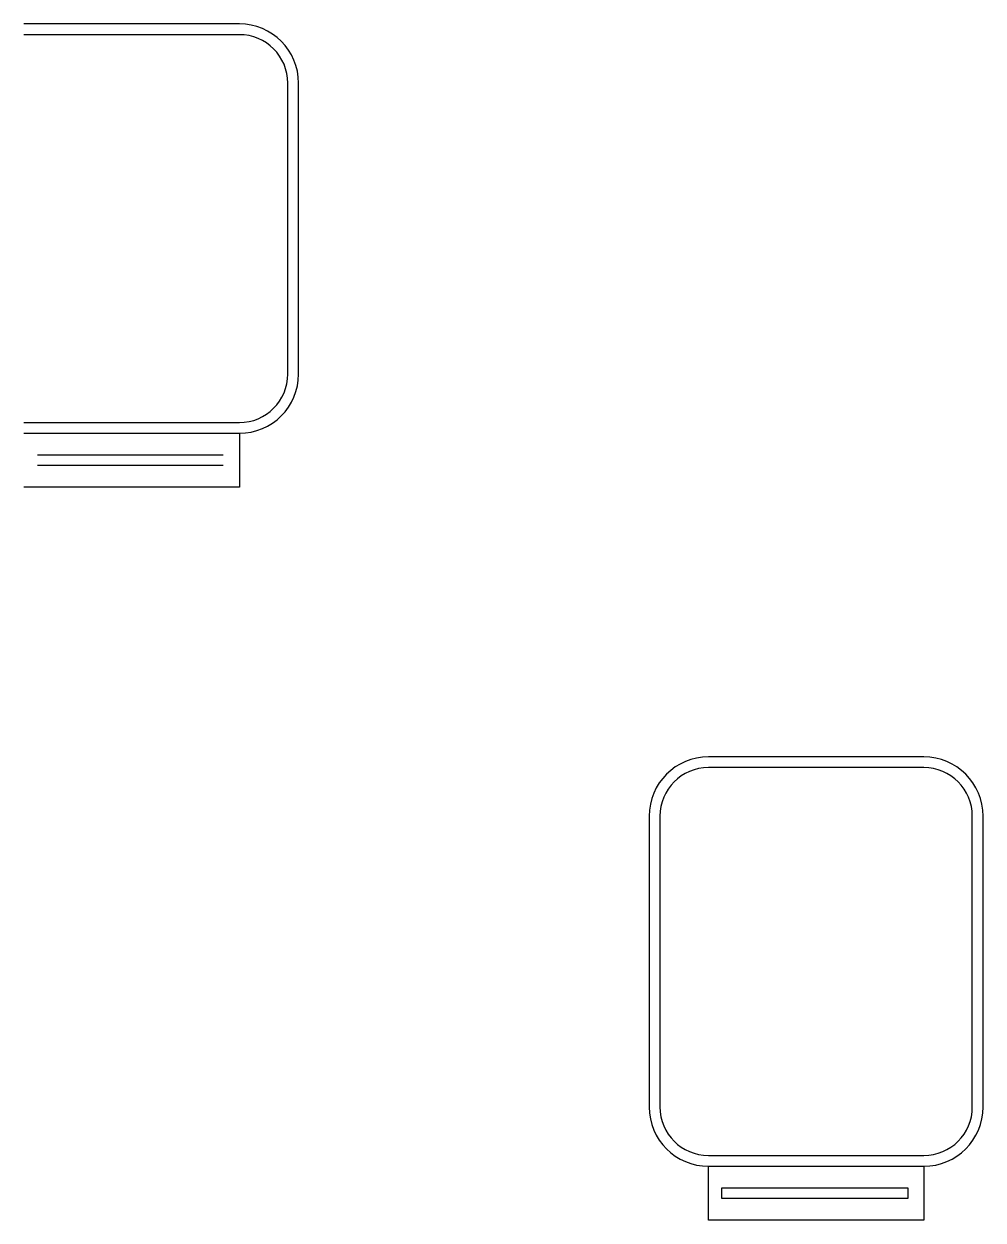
# Model space of a CAD drawing. Header units: millimetres. Extents: x 2589 to 2767, y 1797 to 2019.
import ezdxf

# ---------------------------------------------------------------- set-up
doc = ezdxf.new("R2010")
doc.units = ezdxf.units.MM
doc.layers.add('Layer1', color=1, linetype='Continuous')

msp = doc.modelspace()

# ---------------------------------------------------------------- linework, layer by layer
for p, q in [((2629.02, 2019.06), (2589.02, 2019.06)), ((2629.02, 2017.06), (2589.02, 2017.06)), ((2638.02, 1954.06), (2638.02, 2008.06)), ((2640.02, 1954.06), (2640.02, 2008.06)), ((2589.02, 1945.06), (2629.02, 1945.06)), ((2589.02, 1943.06), (2629.02, 1943.06)), ((2756.11, 1882.99), (2716.11, 1882.99)), ((2756.11, 1880.99), (2716.11, 1880.99)), ((2705.11, 1871.99), (2705.11, 1817.99)), ((2707.11, 1871.99), (2707.11, 1817.99)), ((2765.11, 1817.99), (2765.11, 1871.99)), ((2767.11, 1817.99), (2767.11, 1871.99)), ((2716.11, 1808.99), (2756.11, 1808.99)), ((2716.11, 1806.99), (2756.11, 1806.99))]:
    msp.add_line(p, q)
for centre, radius, start, end in [((2629.02, 2008.06), 11, 0, 90), ((2629.02, 2008.06), 9, 0, 90), ((2629.02, 1954.06), 9, 270, 0), ((2629.02, 1954.06), 11, 270, 0), ((2716.11, 1871.99), 11, 90, 180), ((2716.11, 1871.99), 9, 90, 180), ((2756.11, 1871.99), 11, 0, 90), ((2756.11, 1871.99), 9, 0, 90), ((2716.11, 1817.99), 11, 180, 270), ((2716.11, 1817.99), 9, 180, 270), ((2756.11, 1817.99), 9, 270, 0), ((2756.11, 1817.99), 11, 270, 0)]:
    msp.add_arc(centre, radius, start, end)
at = {"layer": 'Layer1'}
for p, q in [((2629.02, 1943.06), (2629.02, 1933.06)), ((2591.52, 1939.06), (2626.02, 1939.06)), ((2626.02, 1937.06), (2591.52, 1937.06)), ((2629.02, 1933.06), (2589.02, 1933.06)), ((2716.11, 1796.99), (2716.11, 1806.99)), ((2756.11, 1806.99), (2756.11, 1796.99)), ((2718.61, 1801.99), (2718.61, 1802.99)), ((2718.61, 1802.99), (2753.11, 1802.99)), ((2718.61, 1800.99), (2718.61, 1801.99)), ((2753.11, 1800.99), (2718.61, 1800.99)), ((2753.11, 1802.99), (2753.11, 1800.99)), ((2756.11, 1796.99), (2716.11, 1796.99))]:
    msp.add_line(p, q, dxfattribs=at)

doc.saveas('drawing.dxf')
